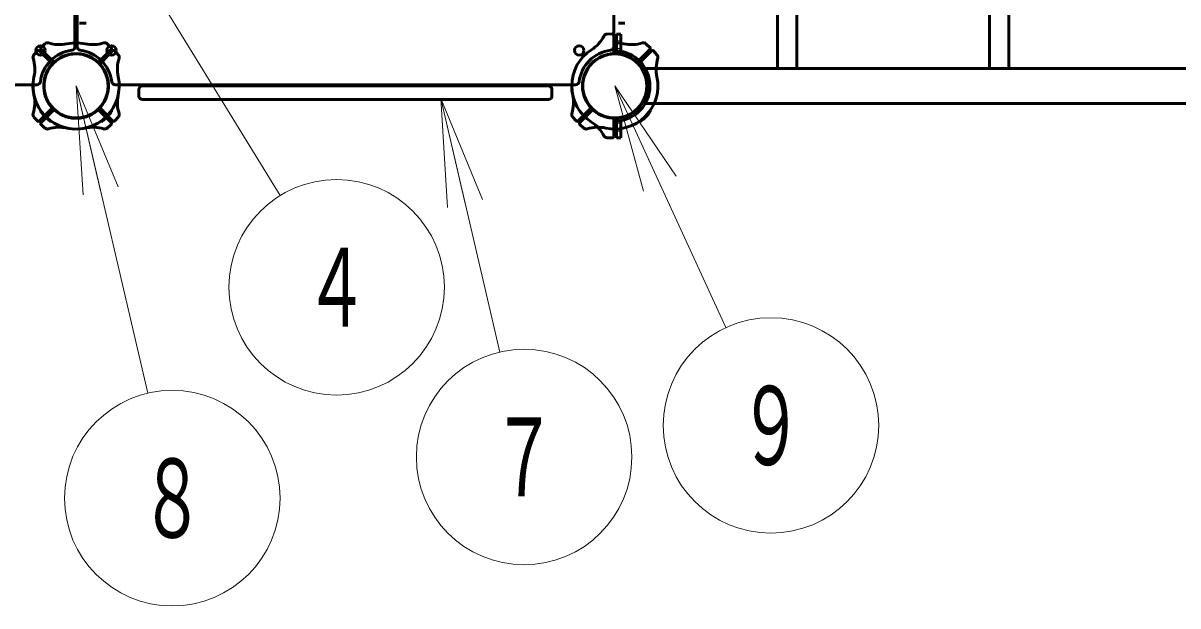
# Model space of a CAD drawing. Units: millimetres on the paper, scale 1:50. Extents: x -385 to 0, y -594 to 267.
# Drawn here: x -273.3 to -241.14, y 151.92 to 168.15 of the extents above; entities that cross this region are included whole.
import ezdxf
from ezdxf.enums import TextEntityAlignment as Align

# ---------------------------------------------------------------- set-up
doc = ezdxf.new("R2010")
doc.units = ezdxf.units.MM
doc.linetypes.add('USER1', pattern=[4.5, 2.5, -2])
doc.layers.add('LY_1', color=140, linetype='Continuous', lineweight=50)
doc.styles.add('ＭＳ ゴシック', font='')
doc.styles.get('ＭＳ ゴシック').set_extended_font_data('MS Gothic')

msp = doc.modelspace()

# ---------------------------------------------------------------- linework, layer by layer
at = {"layer": 'LY_1'}
for p, q in [((-252.293, 166.883), (-252.293, 180.911)), ((-251.749, 166.883), (-251.749, 180.911)), ((-251.749, 166.883), (-251.749, 180.911)), ((-246.393, 166.883), (-246.393, 180.911)), ((-246.393, 166.883), (-246.393, 180.911)), ((-245.849, 166.883), (-245.849, 180.911)), ((-271.851, 173.897), (-271.851, 167.49)), ((-271.791, 173.897), (-271.791, 167.49)), ((-271.791, 173.897), (-271.791, 167.49)), ((-256.851, 173.897), (-256.851, 167.49)), ((-271.541, 168.147), (-271.721, 168.147)), ((-256.897, 167.846), (-257.049, 167.84)), ((-256.897, 167.846), (-257.049, 167.84)), ((-256.77, 167.837), (-256.77, 167.296)), ((-256.77, 167.837), (-256.65, 167.837)), ((-256.77, 167.837), (-256.77, 167.296)), ((-256.77, 167.837), (-256.65, 167.837)), ((-256.541, 168.147), (-256.721, 168.147)), ((-256.65, 167.837), (-256.65, 167.365)), ((-256.65, 167.837), (-256.65, 167.365)), ((-272.794, 167.472), (-272.688, 167.571)), ((-272.794, 167.472), (-272.688, 167.571)), ((-270.847, 167.472), (-270.962, 167.579)), ((-256.851, 167.335), (-256.851, 167.806)), ((-256.851, 167.335), (-256.851, 167.806)), ((-255.847, 167.472), (-255.953, 167.571)), ((-272.895, 167.371), (-272.995, 167.265)), ((-272.895, 167.371), (-272.995, 167.265)), ((-272.505, 167.039), (-272.838, 167.372)), ((-272.505, 167.039), (-272.838, 167.372)), ((-272.462, 167.081), (-272.795, 167.415)), ((-272.462, 167.081), (-272.795, 167.415)), ((-271.179, 167.081), (-270.846, 167.415)), ((-271.136, 167.039), (-270.803, 167.372)), ((-270.746, 167.371), (-270.638, 167.256)), ((-256.179, 167.081), (-255.846, 167.415)), ((-256.136, 167.039), (-255.803, 167.372)), ((-255.746, 167.371), (-255.647, 167.265)), ((-255.974, 166.883), (-212.667, 166.883)), ((-279.321, 166.427), (-272.913, 166.427)), ((-264.321, 166.427), (-270.728, 166.427)), ((-270.071, 166.117), (-270.071, 166.297)), ((-269.971, 166.397), (-258.671, 166.397)), ((-264.321, 166.427), (-257.913, 166.427)), ((-258.571, 166.117), (-258.571, 166.297)), ((-269.971, 166.017), (-258.671, 166.017)), ((-255.974, 165.911), (-212.667, 165.911)), ((-272.505, 165.756), (-272.838, 165.423)), ((-272.799, 165.702), (-272.801, 165.7)), ((-272.799, 165.702), (-272.801, 165.7)), ((-272.462, 165.713), (-272.795, 165.38)), ((-271.179, 165.713), (-270.846, 165.38)), ((-271.179, 165.713), (-270.846, 165.38)), ((-271.136, 165.756), (-270.803, 165.423)), ((-271.136, 165.756), (-270.803, 165.423)), ((-270.842, 165.702), (-270.84, 165.7)), ((-257.505, 165.756), (-257.838, 165.423)), ((-257.462, 165.713), (-257.795, 165.38)), ((-255.842, 165.702), (-255.84, 165.7)), ((-272.895, 165.424), (-272.995, 165.53)), ((-272.794, 165.323), (-272.688, 165.223)), ((-272.516, 165.419), (-272.518, 165.417)), ((-272.516, 165.419), (-272.518, 165.417)), ((-271.125, 165.419), (-271.123, 165.417)), ((-270.847, 165.323), (-270.962, 165.215)), ((-270.847, 165.323), (-270.962, 165.215)), ((-270.746, 165.424), (-270.638, 165.539)), ((-270.746, 165.424), (-270.638, 165.539)), ((-257.895, 165.424), (-258.003, 165.539)), ((-257.794, 165.323), (-257.679, 165.215)), ((-256.851, 165.46), (-256.851, 164.989)), ((-256.851, 165.46), (-256.851, 164.989)), ((-256.77, 165.499), (-256.77, 164.957)), ((-256.77, 165.499), (-256.77, 164.957)), ((-256.65, 165.43), (-256.65, 164.957)), ((-256.65, 165.43), (-256.65, 164.957)), ((-256.125, 165.419), (-256.123, 165.417)), ((-256.892, 164.949), (-257.049, 164.954)), ((-256.892, 164.949), (-257.049, 164.954)), ((-256.77, 164.957), (-256.65, 164.957)), ((-256.77, 164.957), (-256.65, 164.957))]:
    msp.add_line(p, q, dxfattribs=at)
at = {"layer": 'LY_1', "color": 7, "lineweight": 13}
for p, q in [((-271.4, 171.917), (-266.136, 163.348)), ((-271.626, 163.362), (-271.821, 166.397)), ((-271.821, 166.397), (-270.652, 163.589)), ((-271.821, 166.397), (-271.139, 163.476)), ((-271.821, 166.397), (-269.824, 157.842)), ((-256.022, 163.463), (-256.821, 166.397)), ((-256.821, 166.397), (-255.113, 163.881)), ((-256.821, 166.397), (-255.567, 163.672)), ((-256.821, 166.397), (-253.727, 159.67)), ((-261.475, 163.011), (-261.668, 166.047)), ((-261.668, 166.047), (-260.501, 163.238)), ((-261.668, 166.047), (-260.988, 163.125)), ((-261.668, 166.047), (-260.026, 158.988))]:
    msp.add_line(p, q, dxfattribs=at)
at = {"layer": 'LY_1', "color": 7, "linetype": 'USER1', "lineweight": 13}
for p, q in [((-256.77, 167.657), (-256.65, 167.657)), ((-256.77, 167.657), (-256.65, 167.657)), ((-256.77, 167.437), (-256.65, 167.437)), ((-256.77, 167.437), (-256.65, 167.437)), ((-256.77, 165.357), (-256.65, 165.357)), ((-256.77, 165.357), (-256.65, 165.357)), ((-256.77, 165.137), (-256.65, 165.137)), ((-256.77, 165.137), (-256.65, 165.137))]:
    msp.add_line(p, q, dxfattribs=at)
at = {"layer": 'LY_1'}
for centre, radius in [((-272.81, 167.387), 0.13), ((-270.831, 167.387), 0.13), ((-270.831, 167.387), 0.13), ((-257.81, 167.387), 0.13), ((-271.821, 166.397), 0.891), ((-271.821, 166.397), 0.891), ((-256.821, 166.397), 0.891)]:
    msp.add_circle(centre, radius, dxfattribs=at)
at = {"layer": 'LY_1', "color": 7, "lineweight": 13}
for centre in [(-264.566, 160.792), (-252.474, 156.945), (-259.346, 156.066), (-269.143, 154.92)]:
    msp.add_circle(centre, 3, dxfattribs=at)
at = {"layer": 'LY_1'}
for centre, radius, start, end in [((-257.034, 167.741), 0.1, 92, 152.5412), ((-257.034, 167.741), 0.1, 92, 152.5412), ((-256.891, 167.806), 0.04, 0, 92), ((-256.891, 167.806), 0.04, 0, 92), ((-272.62, 167.498), 0.1, 72.4588, 133), ((-272.62, 167.498), 0.1, 72.4588, 133), ((-272.288, 168.547), 1, 252.4588, 282.2728), ((-272.288, 168.547), 1, 252.4588, 282.2728), ((-271.821, 166.397), 1.2, 88.5675, 102.2728), ((-271.821, 166.397), 1.2, 88.5675, 102.2728), ((-271.821, 166.397), 1.2, 77.7272, 91.4325), ((-271.353, 168.547), 1, 257.7272, 287.5412), ((-271.021, 167.498), 0.1, 47, 107.5412), ((-258.01, 168.248), 1, 302.7272, 332.5412), ((-258.01, 168.248), 1, 302.7272, 332.5412), ((-256.821, 166.397), 1.2, 77.7272, 91.4325), ((-256.353, 168.547), 1, 257.7272, 287.5412), ((-256.021, 167.498), 0.1, 47, 107.5412), ((-272.921, 167.197), 0.1, 137, 197.5412), ((-272.921, 167.197), 0.1, 137, 197.5412), ((-272.866, 167.344), 0.04, 45, 137), ((-272.866, 167.344), 0.04, 45, 137), ((-271.821, 166.397), 1, 96.7872, 173.2128), ((-272.767, 167.443), 0.04, 133, 225), ((-272.767, 167.443), 0.04, 133, 225), ((-271.821, 166.397), 0.9, 49.2707, 135), ((-271.821, 166.397), 0.9, 45, 130.7293), ((-271.821, 166.397), 0.9, 45, 130.7293), ((-271.951, 167.49), 0.1, 276.7872, 0), ((-271.691, 167.49), 0.1, 180, 263.2128), ((-271.691, 167.49), 0.1, 180, 263.2128), ((-271.821, 166.397), 1, 6.7872, 83.2128), ((-271.821, 166.397), 1, 6.7872, 83.2128), ((-270.874, 167.443), 0.04, 315, 47), ((-270.775, 167.344), 0.04, 43, 135), ((-270.72, 167.197), 0.1, 342.4588, 43), ((-256.821, 166.397), 1.2, 122.7272, 180), ((-256.821, 166.397), 1.2, 122.7272, 180), ((-256.821, 166.397), 1, 96.7872, 173.2128), ((-256.821, 166.397), 0.9, 94.2707, 180), ((-256.821, 166.397), 0.9, 94.2707, 180), ((-256.821, 166.397), 0.9, 49.2707, 135), ((-256.951, 167.49), 0.1, 276.7872, 0), ((-256.891, 167.335), 0.04, 274.2707, 0), ((-256.891, 167.335), 0.04, 274.2707, 0), ((-256.83, 166.397), 0.984, 273.4958, 86.5042), ((-256.83, 166.397), 0.984, 273.4958, 86.5042), ((-256.83, 166.397), 0.9, 273.8225, 86.1774), ((-256.83, 166.397), 0.9, 273.8225, 86.1774), ((-255.874, 167.443), 0.04, 315, 47), ((-255.775, 167.344), 0.04, 43, 135), ((-255.72, 167.197), 0.1, 342.4588, 43), ((-273.97, 166.865), 1, 347.7272, 17.5412), ((-273.97, 166.865), 1, 347.7272, 17.5412), ((-271.821, 166.397), 0.9, 135, 220.7293), ((-271.821, 166.397), 0.9, 139.2707, 225), ((-271.821, 166.397), 0.9, 139.2707, 225), ((-272.533, 167.011), 0.04, 319.2707, 45), ((-272.533, 167.011), 0.04, 319.2707, 45), ((-272.434, 167.11), 0.04, 225, 310.7293), ((-272.434, 167.11), 0.04, 225, 310.7293), ((-271.207, 167.11), 0.04, 229.2707, 315), ((-271.821, 166.397), 0.9, 319.2707, 45), ((-271.821, 166.397), 0.9, 319.2707, 45), ((-271.821, 166.397), 0.9, 315, 40.7293), ((-271.108, 167.011), 0.04, 135, 220.7293), ((-269.671, 166.865), 1, 162.4588, 192.2728), ((-256.821, 166.397), 0.9, 135, 220.7293), ((-256.207, 167.11), 0.04, 229.2707, 315), ((-256.821, 166.397), 0.9, 315, 40.7293), ((-256.108, 167.011), 0.04, 135, 220.7293), ((-254.671, 166.865), 1, 162.4588, 192.2728), ((-271.821, 166.397), 1.2, 167.7272, 225), ((-271.821, 166.397), 1.2, 167.7272, 225), ((-271.821, 166.397), 1.2, 315, 12.2728), ((-256.821, 166.397), 1.2, 315, 12.2728), ((-271.821, 166.397), 1.2, 178.5675, 192.2728), ((-272.913, 166.527), 0.1, 270, 353.2128), ((-270.728, 166.527), 0.1, 186.7872, 270), ((-270.728, 166.527), 0.1, 186.7872, 270), ((-271.821, 166.397), 1.2, 347.7272, 1.4325), ((-271.821, 166.397), 1.2, 347.7272, 1.4325), ((-269.971, 166.297), 0.1, 90, 180), ((-258.671, 166.297), 0.1, 0, 90), ((-256.821, 166.397), 1.2, 178.5675, 192.2728), ((-256.821, 166.397), 1.2, 180, 237.2728), ((-256.821, 166.397), 1.2, 180, 237.2728), ((-257.913, 166.527), 0.1, 270, 353.2128), ((-256.821, 166.397), 0.9, 180, 265.7293), ((-256.821, 166.397), 0.9, 180, 265.7293), ((-273.97, 165.93), 1, 342.4588, 12.2728), ((-269.671, 165.93), 1, 167.7272, 197.5412), ((-269.671, 165.93), 1, 167.7272, 197.5412), ((-269.971, 166.117), 0.1, 180, 270), ((-258.671, 166.117), 0.1, 270, 0), ((-258.97, 165.93), 1, 342.4588, 12.2728), ((-272.921, 165.598), 0.1, 162.4588, 223), ((-272.787, 165.686), 0.02, 135, 216.3731), ((-272.787, 165.686), 0.02, 135, 216.3731), ((-271.821, 166.397), 1.22, 216.3731, 225), ((-271.821, 166.397), 1.22, 216.3731, 225), ((-272.533, 165.784), 0.04, 315, 40.7293), ((-272.434, 165.685), 0.04, 49.2707, 135), ((-271.821, 166.397), 0.9, 225, 310.7293), ((-271.821, 166.397), 0.9, 225, 310.7293), ((-271.821, 166.397), 0.9, 229.2707, 315), ((-271.207, 165.685), 0.04, 45, 130.7293), ((-271.207, 165.685), 0.04, 45, 130.7293), ((-271.108, 165.784), 0.04, 139.2707, 225), ((-271.108, 165.784), 0.04, 139.2707, 225), ((-271.821, 166.397), 1.22, 315, 323.6269), ((-270.854, 165.686), 0.02, 323.6269, 45), ((-270.72, 165.598), 0.1, 317, 17.5412), ((-270.72, 165.598), 0.1, 317, 17.5412), ((-257.921, 165.598), 0.1, 162.4588, 223), ((-257.533, 165.784), 0.04, 315, 40.7293), ((-257.434, 165.685), 0.04, 49.2707, 135), ((-256.821, 166.397), 0.9, 229.2707, 315), ((-256.821, 166.397), 1.22, 315, 323.6269), ((-255.854, 165.686), 0.02, 323.6269, 45), ((-272.866, 165.451), 0.04, 223, 315), ((-272.767, 165.352), 0.04, 135, 227), ((-271.821, 166.397), 1.22, 225, 233.6269), ((-271.821, 166.397), 1.22, 225, 233.6269), ((-271.821, 166.397), 1.2, 225, 282.2728), ((-271.821, 166.397), 1.2, 225, 282.2728), ((-272.532, 165.431), 0.02, 233.6269, 315), ((-272.532, 165.431), 0.02, 233.6269, 315), ((-271.821, 166.397), 1.2, 257.7272, 315), ((-271.109, 165.431), 0.02, 225, 306.3731), ((-271.821, 166.397), 1.22, 306.3731, 315), ((-270.874, 165.352), 0.04, 313, 45), ((-270.874, 165.352), 0.04, 313, 45), ((-270.775, 165.451), 0.04, 225, 317), ((-270.775, 165.451), 0.04, 225, 317), ((-257.866, 165.451), 0.04, 223, 315), ((-257.767, 165.352), 0.04, 135, 227), ((-258.01, 164.547), 1, 27.4588, 57.2728), ((-258.01, 164.547), 1, 27.4588, 57.2728), ((-256.821, 166.397), 1.2, 257.7272, 315), ((-256.891, 165.46), 0.04, 0, 85.7293), ((-256.891, 165.46), 0.04, 0, 85.7293), ((-256.109, 165.431), 0.02, 225, 306.3731), ((-256.821, 166.397), 1.22, 306.3731, 315), ((-272.62, 165.297), 0.1, 227, 287.5412), ((-272.288, 164.248), 1, 77.7272, 107.5412), ((-271.353, 164.248), 1, 72.4588, 102.2728), ((-271.353, 164.248), 1, 72.4588, 102.2728), ((-271.021, 165.297), 0.1, 252.4588, 313), ((-271.021, 165.297), 0.1, 252.4588, 313), ((-257.62, 165.297), 0.1, 227, 287.5412), ((-257.288, 164.248), 1, 77.7272, 107.5412), ((-257.034, 165.054), 0.1, 207.4588, 268), ((-257.034, 165.054), 0.1, 207.4588, 268), ((-256.891, 164.989), 0.04, 268, 0), ((-256.891, 164.989), 0.04, 268, 0)]:
    msp.add_arc(centre, radius, start, end, dxfattribs=at)

# ---------------------------------------------------------------- texts
at = {"layer": 'LY_1', "color": 7, "style": 'ＭＳ ゴシック', "width": 0.6}
for s, p in [('４', (-264.566, 160.792)), ('９', (-252.474, 156.945)), ('７', (-259.346, 156.066)), ('８', (-269.143, 154.92))]:
    msp.add_text(s, height=2.199, dxfattribs=at).set_placement(p, align=Align.MIDDLE_CENTER)

doc.saveas('drawing.dxf')
